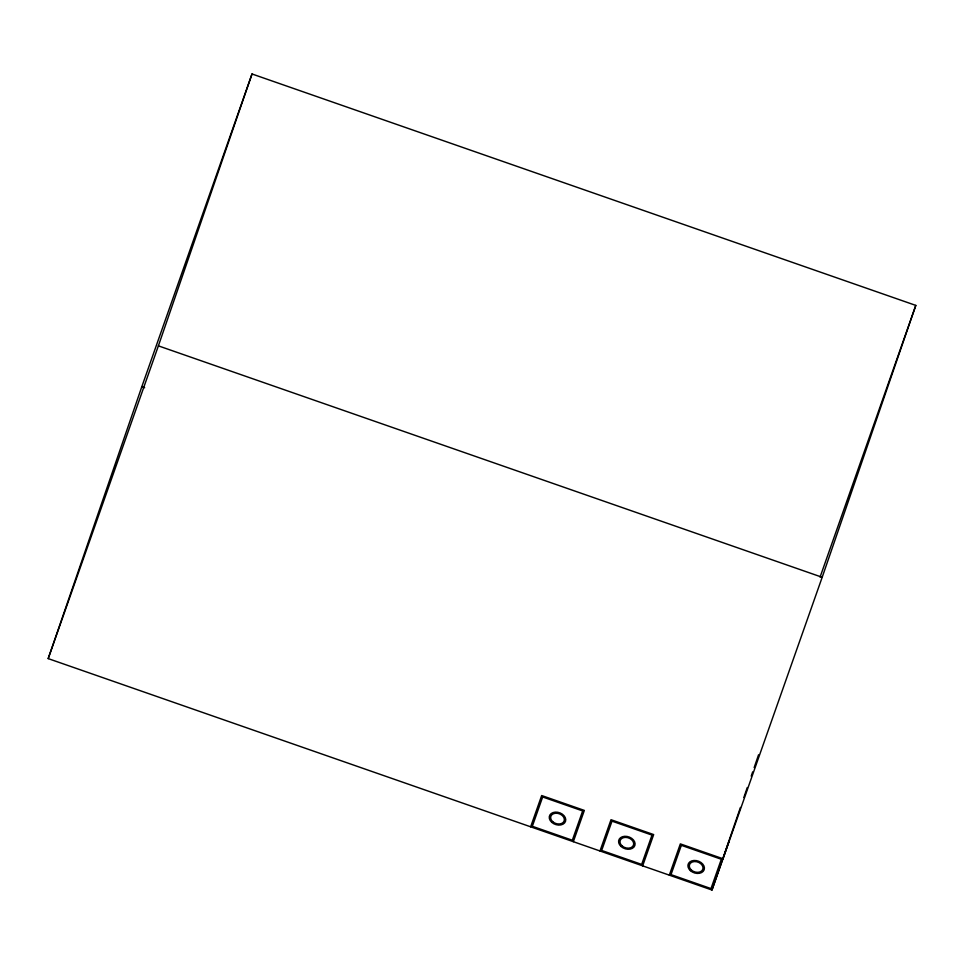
<?xml version="1.0" encoding="UTF-8"?>
<svg xmlns="http://www.w3.org/2000/svg" width="964" height="964" viewBox="0 0 964 964"><rect width="100%" height="100%" fill="white"/><g stroke="black" fill="none" stroke-linecap="round" stroke-linejoin="round"><path stroke-width="1.45" d="M48.2 658.605L141.816 386.721L252.014 73.975L915.8 305.395L822.184 577.279L711.986 890.025L48.2 658.605L158.385 345.859L252.014 73.975M711.986 890.025L740.424 807.458M743.846 797.493L747.281 787.528M751.209 776.141L752.679 771.875M754.149 767.609L758.56 754.788M729.254 840.608L723.012 858.755L680.343 843.886L669.329 875.155M530.658 826.811L541.672 795.541L584.341 810.411L573.327 841.68M599.994 850.983L611.007 819.713L653.676 834.583L642.663 865.853M820.075 577.099L915.8 305.395M158.385 345.859L822.184 577.279M141.816 386.721L144.66 387.709M542.66 796.975L532.333 826.293L572.339 840.234L582.666 810.929L542.66 796.975M611.995 821.147L601.669 850.465L641.675 864.407L652.001 835.101L611.995 821.147M681.331 845.32L671.004 874.637L710.998 888.579L721.337 859.261L681.331 845.32M690.381 870.637A8.471 6.218 19 0 0 704.166 869.745A8.471 6.218 19 0 0 693.96 860.478A8.471 6.218 19 0 0 690.381 870.637M691.345 870.022A7.061 5.181 19 0 0 702.828 869.275A7.061 5.181 19 0 0 694.321 861.563A7.061 5.181 19 0 0 691.345 870.022M621.045 846.464A8.471 6.218 19 0 0 634.83 845.573A8.471 6.218 19 0 0 624.624 836.306A8.471 6.218 19 0 0 621.045 846.464M622.009 845.85A7.061 5.181 19 0 0 633.505 845.103A7.061 5.181 19 0 0 624.985 837.391A7.061 5.181 19 0 0 622.009 845.85M551.709 822.292A8.471 6.218 19 0 0 565.494 821.4A8.471 6.218 19 0 0 555.288 812.134A8.471 6.218 19 0 0 551.709 822.292M552.673 821.677A7.061 5.181 19 0 0 564.169 820.93A7.061 5.181 19 0 0 555.662 813.218A7.061 5.181 19 0 0 552.673 821.677"/></g></svg>
